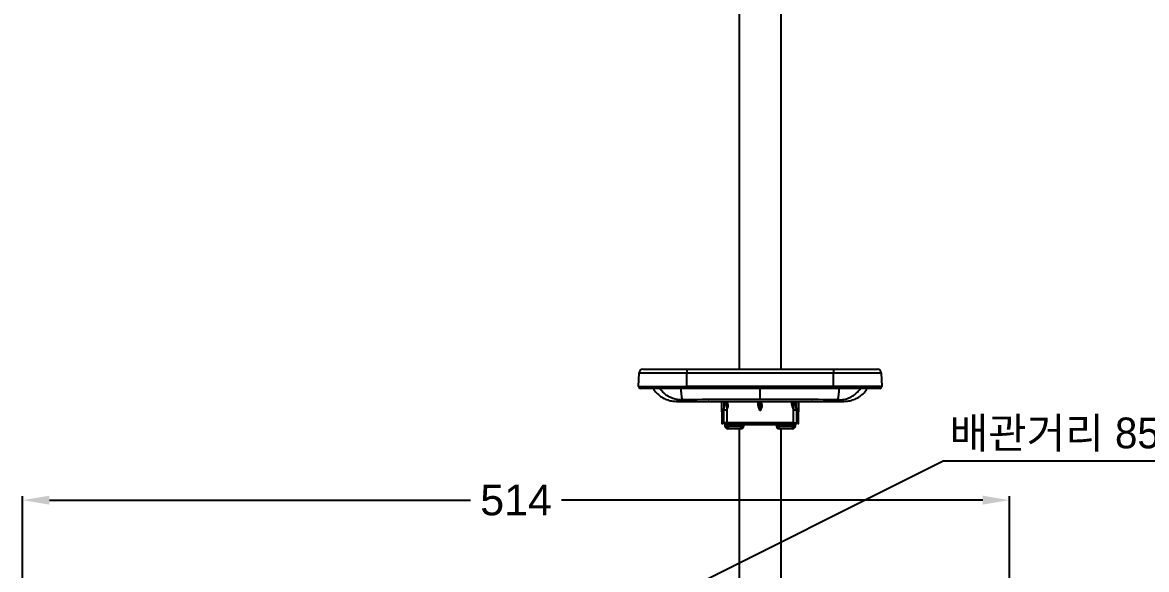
# Model space of a CAD drawing. Header units: millimetres. Extents: x 13235 to 13829, y -4257 to -3417.
# Drawn here: x 13348.5 to 13494.8, y -3906.6 to -3835.4 of the extents above; entities that cross this region are included whole.
import ezdxf

# ---------------------------------------------------------------- set-up
doc = ezdxf.new("R2010")
doc.units = ezdxf.units.MM
doc.header["$LTSCALE"] = 0.1
doc.layers.get('0').update_dxf_attribs({"lineweight": 15})
doc.layers.add('DIM', color=3, linetype='Continuous', lineweight=9)
doc.styles.add('ARIAL', font='arial.ttf')
doc.styles.get("Standard").update_dxf_attribs({"font": 'arial.ttf'})
doc.dimstyles.new('사본 ISO-25', dxfattribs={"dimtxt": 4, "dimasz": 3.5, "dimexe": 0.5, "dimexo": 0.625, "dimgap": 1.5, "dimtad": 1, "dimtih": 1, "dimtoh": 1, "dimdec": 1, "dimlfac": 4, "dimdsep": 46, "dimtxsty": 'ARIAL', "dimcen": 0, "dimclrd": 3, "dimclre": 3, "dimclrt": 3, "dimadec": 1, "dimazin": 0, "dimtfac": 1, "dimtdec": 1, "dimtmove": 0, "dimatfit": 3, "dimfxl": 1.25, "dimtfill": 1, "dimarcsym": 0})

# ---------------------------------------------------------------- blocks, each defined once
blk = doc.blocks.new('*D105')
at = {"layer": 'Defpoints', "color": 0, "transparency": 16777216}
for p in [(13444.49, -3661.54), (13548.03, -4163.6), (13562.32, -4163.6)]:
    blk.add_point(p, dxfattribs=at)
at = {"layer": 'DIM', "color": 3, "lineweight": -2, "transparency": 16777216}
for p, q in [((13445.11, -3661.54), (13562.82, -3661.54)), ((13562.32, -3665.04), (13562.32, -3909.63)), ((13562.32, -4160.1), (13562.32, -3917.88)), ((13548.65, -4163.6), (13562.82, -4163.6))]:
    blk.add_line(p, q, dxfattribs=at)
at = {"layer": 'DIM', "color": 3, "transparency": 16777216}
for points in [[(13561.74, -3665.04), (13562.9, -3665.04), (13562.32, -3661.54)], [(13561.74, -4160.1), (13562.9, -4160.1), (13562.32, -4163.6)]]:
    blk.add_solid(points, dxfattribs=at)
at = {"layer": 'DIM', "color": 3, "transparency": 16777216, "insert": (13562.32, -3913.75), "char_height": 4, "attachment_point": 5, "style": 'ARIAL', "bg_fill": 3, "box_fill_scale": 1.1, "bg_fill_color": 256, "bg_fill_true_color": 13158600, "bg_fill_transparency": 0}
blk.add_mtext('(2280)', dxfattribs=at)
blk = doc.blocks.new('*D92')
at = {"layer": 'Defpoints', "color": 0, "transparency": 16777216}
for p in [(13476.95, -3897.53), (13476.95, -3930.42), (13348.47, -3940.48)]:
    blk.add_point(p, dxfattribs=at)
at = {"layer": 'DIM', "color": 3, "lineweight": -2, "transparency": 16777216}
for p, q in [((13348.47, -3939.86), (13348.47, -3897.03)), ((13476.95, -3929.8), (13476.95, -3897.03)), ((13351.97, -3897.53), (13406.8, -3897.53)), ((13473.45, -3897.53), (13418.62, -3897.53))]:
    blk.add_line(p, q, dxfattribs=at)
at = {"layer": 'DIM', "color": 3, "transparency": 16777216}
for points in [[(13351.97, -3896.95), (13351.97, -3898.11), (13348.47, -3897.53)], [(13473.45, -3896.95), (13473.45, -3898.11), (13476.95, -3897.53)]]:
    blk.add_solid(points, dxfattribs=at)
at = {"layer": 'DIM', "color": 3, "transparency": 16777216, "insert": (13412.71, -3897.53), "char_height": 4, "attachment_point": 5, "style": 'ARIAL', "bg_fill": 3, "box_fill_scale": 1.1, "bg_fill_color": 256, "bg_fill_true_color": 13158600, "bg_fill_transparency": 0}
blk.add_mtext('514', dxfattribs=at)

msp = doc.modelspace()

# ---------------------------------------------------------------- linework, layer by layer
at = {"linetype": 'Continuous', "lineweight": 25}
for p, q in [((13441.735, -3813.663), (13441.735, -3880.488)), ((13447.235, -3880.488), (13447.235, -3813.727)), ((13428.666, -3882.74), (13428.727, -3880.973)), ((13434.938, -3880.488), (13434.938, -3880.973)), ((13434.938, -3880.488), (13454.033, -3880.488)), ((13434.938, -3880.973), (13454.033, -3880.973)), ((13434.938, -3882.74), (13434.938, -3880.973)), ((13454.033, -3880.488), (13454.033, -3880.973)), ((13454.033, -3882.74), (13454.033, -3880.973)), ((13460.243, -3880.973), (13460.305, -3882.74)), ((13428.666, -3882.74), (13434.938, -3882.74)), ((13434.938, -3883), (13434.938, -3882.74)), ((13454.033, -3882.74), (13434.938, -3882.74)), ((13454.033, -3883), (13454.033, -3882.74)), ((13460.305, -3882.74), (13454.033, -3882.74)), ((13454.033, -3883), (13434.938, -3883)), ((13433.579, -3884.684), (13437.702, -3884.684)), ((13437.702, -3884.684), (13437.767, -3884.683)), ((13437.767, -3884.683), (13437.702, -3884.684)), ((13438.581, -3884.679), (13450.39, -3884.679)), ((13439.457, -3884.679), (13439.489, -3887.456)), ((13439.752, -3885.699), (13439.753, -3885.748)), ((13439.753, -3885.748), (13439.752, -3885.699)), ((13439.759, -3885.716), (13439.753, -3885.803)), ((13439.753, -3885.803), (13439.753, -3885.748)), ((13444.159, -3884.679), (13444.161, -3884.972)), ((13448.574, -3884.679), (13448.577, -3884.972)), ((13449.211, -3885.717), (13449.171, -3885.56)), ((13449.211, -3885.717), (13449.219, -3885.699)), ((13449.218, -3885.803), (13449.211, -3885.717)), ((13449.219, -3885.699), (13449.218, -3885.803)), ((13449.22, -3885.511), (13449.219, -3885.699)), ((13449.482, -3887.456), (13449.514, -3884.679)), ((13451.269, -3884.684), (13451.204, -3884.683)), ((13451.204, -3884.683), (13451.269, -3884.684)), ((13451.269, -3884.684), (13455.392, -3884.684)), ((13439.767, -3887.45), (13439.753, -3885.803)), ((13440.135, -3885.803), (13440.13, -3885.803)), ((13440.13, -3885.803), (13440.144, -3887.45)), ((13444.42, -3885.803), (13444.551, -3885.803)), ((13448.826, -3887.45), (13448.841, -3885.803)), ((13448.841, -3885.803), (13448.835, -3885.803)), ((13449.218, -3885.803), (13449.203, -3887.45)), ((13439.901, -3887.697), (13439.905, -3887.894)), ((13440.144, -3887.45), (13448.826, -3887.45)), ((13440.144, -3887.45), (13440.144, -3887.699)), ((13440.144, -3887.699), (13448.826, -3887.699)), ((13440.278, -3887.699), (13440.281, -3887.887)), ((13440.281, -3887.887), (13441.987, -3887.887)), ((13440.281, -3887.887), (13440.281, -3888.25)), ((13441.987, -3888.25), (13440.281, -3888.25)), ((13442.357, -3887.697), (13440.923, -3887.697)), ((13441.735, -3888.25), (13441.735, -3927.163)), ((13441.995, -3887.697), (13441.987, -3887.887)), ((13442.364, -3887.891), (13442.371, -3887.699)), ((13446.599, -3887.699), (13446.607, -3887.891)), ((13446.983, -3887.887), (13446.976, -3887.697)), ((13446.983, -3887.887), (13448.689, -3887.887)), ((13448.689, -3888.25), (13446.983, -3888.25)), ((13447.235, -3927.163), (13447.235, -3888.25)), ((13448.689, -3887.887), (13448.693, -3887.699)), ((13448.689, -3888.25), (13448.689, -3887.887)), ((13448.826, -3887.699), (13448.826, -3887.45)), ((13449.066, -3887.894), (13449.07, -3887.697))]:
    msp.add_line(p, q, dxfattribs=at)
at = {"linetype": 'Continuous', "lineweight": 25, "flags": 128}
msp.add_lwpolyline([(13449.203, -3887.45), (13449.198, -3887.498), (13449.195, -3887.511)], dxfattribs=at)
at = {"linetype": 'Continuous', "lineweight": 25}
for centre, radius, start, end in [((13429.23, -3880.99), 0.502, 89.99606, 178.00116), ((13459.741, -3880.99), 0.502, 2.00015, 90.00154), ((13428.917, -3882.749), 0.251, 178, 270), ((13460.054, -3882.749), 0.251, 270, 2), ((13440.019, -3887.447), 0.251, 180.5, 270), ((13440.281, -3887.873), 0.377, 181.1118, 270), ((13441.987, -3887.873), 0.377, 270.40562, 0), ((13446.983, -3887.873), 0.377, 182.25105, 270.02106), ((13448.689, -3887.873), 0.377, 271.35497, 0), ((13448.952, -3887.447), 0.251, 270.00011, 311.35887)]:
    msp.add_arc(centre, radius, start, end, dxfattribs=at)
for points, knots in [([(13428.727, -3880.973), (13428.751, -3880.973), (13428.797, -3880.973), (13429.166, -3880.973), (13429.74, -3880.973), (13430.518, -3880.973), (13431.465, -3880.973), (13432.546, -3880.973), (13433.718, -3880.973), (13434.531, -3880.973), (13434.938, -3880.973)], [0, 0, 0, 0, 0.125, 0.25, 0.375, 0.5, 0.625, 0.75, 0.875, 1, 1, 1, 1]), ([(13429.23, -3880.488), (13429.248, -3880.488), (13429.286, -3880.488), (13429.604, -3880.488), (13430.131, -3880.488), (13430.873, -3880.488), (13431.636, -3880.488), (13432.308, -3880.488), (13432.994, -3880.488), (13433.873, -3880.488), (13434.59, -3880.488), (13434.938, -3880.488)], [0, 0, 0, 0, 0.1164968, 0.2399717, 0.3685799, 0.4999174, 0.6312549, 0.6956343, 0.7600283, 0.8835032, 1, 1, 1, 1]), ([(13454.033, -3880.488), (13454.381, -3880.488), (13455.098, -3880.488), (13456.162, -3880.488), (13457.185, -3880.488), (13458.098, -3880.488), (13458.718, -3880.488), (13459.11, -3880.488), (13459.421, -3880.488), (13459.685, -3880.488), (13459.723, -3880.488), (13459.741, -3880.488)], [0, 0, 0, 0, 0.116497, 0.239972, 0.3685801, 0.4999174, 0.6312548, 0.6956341, 0.760028, 0.883503, 1, 1, 1, 1]), ([(13454.033, -3880.973), (13454.439, -3880.973), (13455.252, -3880.973), (13456.425, -3880.973), (13457.506, -3880.973), (13458.452, -3880.973), (13459.231, -3880.973), (13459.805, -3880.973), (13460.174, -3880.973), (13460.22, -3880.973), (13460.243, -3880.973)], [0, 0, 0, 0, 0.125, 0.25, 0.375, 0.5, 0.625, 0.75, 0.875, 1, 1, 1, 1]), ([(13434.938, -3883), (13434.571, -3883), (13433.814, -3883), (13432.887, -3883), (13432.163, -3883), (13431.455, -3883), (13430.65, -3883), (13429.996, -3883), (13429.582, -3883), (13429.254, -3883), (13428.976, -3883), (13428.936, -3883), (13428.917, -3883)], [0, 0, 0, 0, 0.1164776, 0.2399321, 0.3043012, 0.3686842, 0.5, 0.6313158, 0.6956849, 0.7600679, 0.8835224, 1, 1, 1, 1]), ([(13430.565, -3883), (13430.589, -3883.046), (13430.725, -3883.302), (13431.09, -3883.697), (13431.647, -3884.144), (13432.276, -3884.46), (13432.927, -3884.649), (13433.366, -3884.672), (13433.58, -3884.684)], [0, 0, 0, 0, 0.04257756, 0.24139066, 0.44020497, 0.63525397, 0.82252989, 1, 1, 1, 1]), ([(13434.202, -3884.485), (13433.996, -3884.47), (13433.574, -3884.44), (13432.945, -3884.245), (13432.344, -3883.923), (13431.816, -3883.509), (13431.551, -3883.161), (13431.428, -3883)], [0, 0, 0, 0, 0.1913452, 0.3930273, 0.6028713, 0.816679, 1, 1, 1, 1]), ([(13434.41, -3884.471), (13434.393, -3884.446), (13434.358, -3884.393), (13434.307, -3884.176), (13434.257, -3883.842), (13434.215, -3883.448), (13434.194, -3883.133), (13434.185, -3883)], [0, 0, 0, 0, 0.197927, 0.4057266, 0.6212833, 0.8405954, 1, 1, 1, 1]), ([(13444.485, -3884.438), (13444.485, -3884.412), (13444.485, -3884.357), (13444.485, -3884.142), (13444.485, -3883.813), (13444.485, -3883.431), (13444.485, -3883.126), (13444.485, -3883)], [0, 0, 0, 0, 0.1991155, 0.4080491, 0.6245323, 0.8448391, 1, 1, 1, 1]), ([(13460.054, -3883), (13460.035, -3883), (13459.994, -3883), (13459.717, -3883), (13459.389, -3883), (13458.975, -3883), (13458.321, -3883), (13457.515, -3883), (13456.807, -3883), (13456.084, -3883), (13455.156, -3883), (13454.4, -3883), (13454.033, -3883)], [0, 0, 0, 0, 0.1164776, 0.2399321, 0.3043012, 0.3686842, 0.5, 0.6313158, 0.6956849, 0.7600679, 0.8835224, 1, 1, 1, 1]), ([(13454.561, -3884.471), (13454.578, -3884.446), (13454.613, -3884.393), (13454.664, -3884.176), (13454.714, -3883.842), (13454.755, -3883.448), (13454.776, -3883.133), (13454.785, -3883)], [0, 0, 0, 0, 0.1979441, 0.4057631, 0.6213007, 0.8405823, 1, 1, 1, 1]), ([(13454.769, -3884.485), (13454.975, -3884.47), (13455.397, -3884.44), (13456.025, -3884.245), (13456.627, -3883.923), (13457.154, -3883.509), (13457.42, -3883.161), (13457.543, -3883)], [0, 0, 0, 0, 0.191344, 0.3930258, 0.6028708, 0.8166768, 1, 1, 1, 1]), ([(13455.391, -3884.684), (13455.605, -3884.672), (13456.044, -3884.649), (13456.695, -3884.46), (13457.324, -3884.144), (13457.881, -3883.697), (13458.246, -3883.302), (13458.382, -3883.046), (13458.406, -3883)], [0, 0, 0, 0, 0.1774701, 0.364746, 0.559795, 0.7586093, 0.9574224, 1, 1, 1, 1]), ([(13434.202, -3884.485), (13434.021, -3884.543), (13433.658, -3884.658), (13433.606, -3884.675), (13433.58, -3884.684)], [0, 0, 0, 0, 0.49968458, 1, 1, 1, 1]), ([(13434.41, -3884.471), (13434.386, -3884.472), (13434.337, -3884.472), (13434.274, -3884.475), (13434.225, -3884.48), (13434.209, -3884.483), (13434.202, -3884.485)], [0, 0, 0, 0, 0.2452923, 0.4933086, 0.7450343, 1, 1, 1, 1]), ([(13444.485, -3884.437), (13442.803, -3884.439), (13439.44, -3884.442), (13436.086, -3884.461), (13434.41, -3884.471)], [0, 0, 0, 0, 0.5001114, 1, 1, 1, 1]), ([(13437.767, -3884.683), (13437.767, -3884.683), (13437.79, -3884.683), (13437.952, -3884.681), (13438.233, -3884.679), (13438.465, -3884.679), (13438.581, -3884.679)], [0, 0, 0, 0, 0.0097044, 0.3402204, 0.6702655, 1, 1, 1, 1]), ([(13439.743, -3884.679), (13439.744, -3884.758), (13439.745, -3884.901), (13439.747, -3885.165), (13439.75, -3885.424), (13439.751, -3885.607), (13439.752, -3885.699)], [0, 0, 0, 0, 0.2929734, 0.5251439, 0.7618715, 1, 1, 1, 1]), ([(13439.752, -3885.699), (13439.752, -3885.702), (13439.753, -3885.708), (13439.757, -3885.714), (13439.759, -3885.716)], [0, 0, 0, 0, 0.5000426, 1, 1, 1, 1]), ([(13439.759, -3884.679), (13439.759, -3884.713), (13439.759, -3884.823), (13439.758, -3885.191), (13439.755, -3885.523), (13439.753, -3885.716)], [0, 0, 0, 0, 0.1617554, 0.5140206, 1, 1, 1, 1]), ([(13439.753, -3885.78), (13439.753, -3885.784), (13439.753, -3885.792), (13439.753, -3885.8), (13439.753, -3885.803)], [0, 0, 0, 0, 0.50348154, 1, 1, 1, 1]), ([(13439.759, -3885.716), (13439.788, -3885.619), (13439.843, -3885.437), (13439.927, -3885.14), (13439.962, -3884.861), (13439.972, -3884.744), (13439.977, -3884.679)], [0, 0, 0, 0, 0.2687941, 0.501948, 0.720528, 1, 1, 1, 1]), ([(13440.13, -3884.679), (13440.13, -3884.751), (13440.13, -3884.903), (13440.13, -3885.316), (13440.13, -3885.641), (13440.13, -3885.803)], [0, 0, 0, 0, 0.31125393, 0.65562696, 1, 1, 1, 1]), ([(13440.147, -3884.679), (13440.147, -3884.705), (13440.146, -3884.767), (13440.144, -3884.951), (13440.142, -3885.206), (13440.138, -3885.514), (13440.136, -3885.703), (13440.135, -3885.803)], [0, 0, 0, 0, 0.1281352, 0.3083158, 0.5999205, 0.7865448, 1, 1, 1, 1]), ([(13440.135, -3885.803), (13440.213, -3885.658), (13440.295, -3885.507), (13440.325, -3885.34), (13440.326, -3885.332)], [0, 0, 0, 0, 0.9540595, 1, 1, 1, 1]), ([(13440.331, -3885.333), (13440.315, -3885.216), (13440.283, -3884.977), (13440.238, -3884.778), (13440.215, -3884.728), (13440.215, -3884.728)], [0, 0, 0, 0, 0.4857086, 0.9964814, 1, 1, 1, 1]), ([(13444.161, -3884.972), (13444.179, -3885.101), (13444.22, -3885.392), (13444.348, -3885.657), (13444.42, -3885.803)], [0, 0, 0, 0, 0.445018, 1, 1, 1, 1]), ([(13444.42, -3885.803), (13444.419, -3885.703), (13444.417, -3885.514), (13444.414, -3885.206), (13444.411, -3884.951), (13444.409, -3884.767), (13444.408, -3884.705), (13444.408, -3884.679)], [0, 0, 0, 0, 0.21345767, 0.40008461, 0.69169539, 0.87187316, 1, 1, 1, 1]), ([(13454.561, -3884.471), (13452.885, -3884.461), (13449.531, -3884.442), (13446.167, -3884.439), (13444.485, -3884.437)], [0, 0, 0, 0, 0.4998886, 1, 1, 1, 1]), ([(13444.563, -3884.679), (13444.563, -3884.705), (13444.562, -3884.767), (13444.56, -3884.951), (13444.557, -3885.206), (13444.554, -3885.514), (13444.552, -3885.703), (13444.551, -3885.803)], [0, 0, 0, 0, 0.128134, 0.3083151, 0.599921, 0.7865452, 1, 1, 1, 1]), ([(13444.551, -3885.803), (13444.629, -3885.658), (13444.71, -3885.507), (13444.741, -3885.34), (13444.742, -3885.332)], [0, 0, 0, 0, 0.9541224, 1, 1, 1, 1]), ([(13444.746, -3885.333), (13444.731, -3885.216), (13444.699, -3884.977), (13444.654, -3884.778), (13444.631, -3884.728), (13444.631, -3884.728)], [0, 0, 0, 0, 0.485722, 0.9964744, 1, 1, 1, 1]), ([(13448.577, -3884.972), (13448.595, -3885.101), (13448.636, -3885.392), (13448.764, -3885.657), (13448.835, -3885.803)], [0, 0, 0, 0, 0.4450021, 1, 1, 1, 1]), ([(13448.835, -3885.803), (13448.834, -3885.703), (13448.832, -3885.514), (13448.829, -3885.206), (13448.826, -3884.951), (13448.825, -3884.767), (13448.824, -3884.705), (13448.824, -3884.679)], [0, 0, 0, 0, 0.2134594, 0.400085, 0.691684, 0.8718672, 1, 1, 1, 1]), ([(13448.841, -3884.69), (13448.841, -3884.759), (13448.841, -3884.909), (13448.841, -3885.316), (13448.841, -3885.641), (13448.841, -3885.803)], [0, 0, 0, 0, 0.3009823, 0.6504912, 1, 1, 1, 1]), ([(13448.993, -3884.679), (13448.995, -3884.704), (13448.999, -3884.751), (13449.014, -3884.902), (13449.046, -3885.177), (13449.128, -3885.428), (13449.171, -3885.56)], [0, 0, 0, 0, 0.1402205, 0.2543694, 0.6078635, 1, 1, 1, 1]), ([(13449.171, -3885.56), (13449.185, -3885.553), (13449.213, -3885.538), (13449.218, -3885.52), (13449.22, -3885.511)], [0, 0, 0, 0, 0.5, 1, 1, 1, 1]), ([(13449.217, -3885.536), (13449.215, -3885.303), (13449.212, -3884.97), (13449.212, -3884.746), (13449.212, -3884.679)], [0, 0, 0, 0, 0.7017117, 1, 1, 1, 1]), ([(13450.39, -3884.679), (13450.506, -3884.679), (13450.738, -3884.679), (13451.018, -3884.681), (13451.181, -3884.683), (13451.204, -3884.683), (13451.204, -3884.683)], [0, 0, 0, 0, 0.3297391, 0.6598348, 0.9903044, 1, 1, 1, 1]), ([(13454.769, -3884.485), (13454.761, -3884.483), (13454.746, -3884.48), (13454.697, -3884.475), (13454.634, -3884.472), (13454.585, -3884.472), (13454.561, -3884.471)], [0, 0, 0, 0, 0.2549657, 0.5066914, 0.7547077, 1, 1, 1, 1]), ([(13455.391, -3884.684), (13455.365, -3884.675), (13455.313, -3884.658), (13454.95, -3884.543), (13454.769, -3884.485)], [0, 0, 0, 0, 0.5003154, 1, 1, 1, 1]), ([(13439.753, -3885.803), (13439.755, -3885.803), (13439.758, -3885.801), (13439.788, -3885.799), (13439.857, -3885.798), (13439.959, -3885.799), (13440.054, -3885.801), (13440.104, -3885.803), (13440.13, -3885.803)], [0, 0, 0, 0, 0.1308588, 0.2580019, 0.500074, 0.7426231, 0.8695921, 1, 1, 1, 1]), ([(13448.841, -3885.803), (13448.89, -3885.802), (13448.989, -3885.8), (13449.113, -3885.799), (13449.201, -3885.8), (13449.212, -3885.802), (13449.218, -3885.803)], [0, 0, 0, 0, 0.2500525, 0.5000098, 0.7499621, 1, 1, 1, 1]), ([(13439.489, -3887.449), (13439.493, -3887.481), (13439.499, -3887.529), (13439.53, -3887.588), (13439.553, -3887.613), (13439.565, -3887.626)], [0, 0, 0, 0, 0.4792329, 0.73696266, 1, 1, 1, 1]), ([(13439.768, -3887.45), (13439.74, -3887.45), (13439.674, -3887.45), (13439.593, -3887.45), (13439.529, -3887.45), (13439.493, -3887.45), (13439.492, -3887.449), (13439.492, -3887.449)], [0, 0, 0, 0, 0.164684, 0.3927848, 0.6181199, 0.8406897, 1, 1, 1, 1]), ([(13439.931, -3887.697), (13439.927, -3887.697), (13439.9, -3887.697), (13439.855, -3887.697), (13439.802, -3887.697), (13439.763, -3887.697), (13439.751, -3887.697), (13439.745, -3887.697)], [0, 0, 0, 0, 0.0385907, 0.2786829, 0.5192481, 0.7595104, 1, 1, 1, 1]), ([(13439.768, -3887.45), (13439.773, -3887.45), (13439.785, -3887.45), (13439.872, -3887.451), (13439.996, -3887.45), (13440.095, -3887.45), (13440.144, -3887.45)], [0, 0, 0, 0, 0.2500003, 0.5, 0.7499997, 1, 1, 1, 1]), ([(13439.907, -3887.881), (13439.907, -3887.882), (13439.907, -3887.883), (13439.932, -3887.885), (13439.975, -3887.887), (13440.036, -3887.888), (13440.11, -3887.889), (13440.193, -3887.888), (13440.252, -3887.887), (13440.281, -3887.887)], [0, 0, 0, 0, 0.1075007, 0.2562506, 0.4050005, 0.5537504, 0.7025002, 0.8512501, 1, 1, 1, 1]), ([(13440.144, -3887.699), (13440.128, -3887.699), (13440.095, -3887.699), (13440.054, -3887.699), (13440.024, -3887.699), (13440.021, -3887.699), (13440.019, -3887.699)], [0, 0, 0, 0, 0.2503797, 0.5000191, 0.7496488, 1, 1, 1, 1]), ([(13441.987, -3887.887), (13442.024, -3887.888), (13442.094, -3887.89), (13442.195, -3887.893), (13442.273, -3887.893), (13442.337, -3887.893), (13442.36, -3887.89), (13442.364, -3887.889), (13442.364, -3887.888), (13442.364, -3887.888), (13442.364, -3887.888)], [0, 0, 0, 0, 0.1853582, 0.3524756, 0.560434, 0.7036734, 0.9440589, 0.9741304, 0.9846678, 1, 1, 1, 1]), ([(13446.607, -3887.888), (13446.607, -3887.888), (13446.607, -3887.888), (13446.607, -3887.889), (13446.609, -3887.889), (13446.617, -3887.891), (13446.645, -3887.893), (13446.702, -3887.893), (13446.771, -3887.893), (13446.864, -3887.891), (13446.934, -3887.888), (13446.983, -3887.887)], [0, 0, 0, 0, 0.015325, 0.025862, 0.0558997, 0.1442572, 0.2971879, 0.4720082, 0.6483184, 0.7492914, 1, 1, 1, 1]), ([(13448.689, -3887.887), (13448.719, -3887.887), (13448.777, -3887.888), (13448.861, -3887.889), (13448.935, -3887.888), (13448.995, -3887.887), (13449.039, -3887.885), (13449.063, -3887.883), (13449.064, -3887.882), (13449.064, -3887.881)], [0, 0, 0, 0, 0.14874992, 0.29749985, 0.44624977, 0.5949997, 0.74374962, 0.89249955, 1, 1, 1, 1]), ([(13448.826, -3887.681), (13448.846, -3887.684), (13448.884, -3887.689), (13448.922, -3887.695), (13448.941, -3887.698), (13448.94, -3887.698), (13448.94, -3887.698)], [0, 0, 0, 0, 0.325208, 0.61706918, 0.87602134, 1, 1, 1, 1]), ([(13448.826, -3887.699), (13448.843, -3887.699), (13448.876, -3887.699), (13448.917, -3887.699), (13448.946, -3887.699), (13448.95, -3887.699), (13448.952, -3887.699)], [0, 0, 0, 0, 0.2503508, 0.4999807, 0.7496205, 1, 1, 1, 1]), ([(13449.044, -3887.681), (13449.067, -3887.67), (13449.113, -3887.647), (13449.163, -3887.588), (13449.194, -3887.519), (13449.196, -3887.471), (13449.196, -3887.448)], [0, 0, 0, 0, 0.2531777, 0.5117861, 0.7640578, 1, 1, 1, 1]), ([(13449.229, -3887.697), (13449.228, -3887.697), (13449.228, -3887.697), (13449.207, -3887.697), (13449.169, -3887.697), (13449.116, -3887.697), (13449.074, -3887.697), (13449.05, -3887.697), (13449.05, -3887.697)], [0, 0, 0, 0, 0.1518264, 0.3625691, 0.5738749, 0.784684, 0.9958408, 1, 1, 1, 1]), ([(13449.479, -3887.449), (13449.478, -3887.449), (13449.476, -3887.45), (13449.437, -3887.45), (13449.372, -3887.45), (13449.294, -3887.45), (13449.23, -3887.45), (13449.203, -3887.45)], [0, 0, 0, 0, 0.1837309, 0.4074803, 0.6220286, 0.8369329, 1, 1, 1, 1]), ([(13449.406, -3887.626), (13449.418, -3887.613), (13449.44, -3887.588), (13449.472, -3887.529), (13449.478, -3887.481), (13449.482, -3887.449)], [0, 0, 0, 0, 0.2630373, 0.5207671, 1, 1, 1, 1])]:
    msp.add_open_spline(points, degree=3, knots=knots, dxfattribs=at)
for points in [[(13441.987, -3887.887), (13441.987, -3887.935), (13441.987, -3888.031), (13441.987, -3888.151), (13441.987, -3888.234), (13441.987, -3888.245), (13441.987, -3888.25)], [(13446.983, -3888.25), (13446.983, -3888.245), (13446.983, -3888.234), (13446.983, -3888.151), (13446.983, -3888.031), (13446.983, -3887.935), (13446.983, -3887.887)], [(13448.826, -3887.45), (13448.876, -3887.45), (13448.974, -3887.451), (13449.099, -3887.451), (13449.186, -3887.451), (13449.198, -3887.45), (13449.203, -3887.45)]]:
    msp.add_open_spline(points, degree=3, dxfattribs=at)

# ---------------------------------------------------------------- next in the draw order: dimensions: what is measured, and where the dimension line sits
at = {"layer": 'DIM'}
dim = msp.add_linear_dim(base=(13562.32, -4163.6), p1=(13444.485, -3661.544), p2=(13548.025, -4163.6), angle=90, text='(2280)', dimstyle='사본 ISO-25', override={"dimtxt": 4, "dimtad": 0}, dxfattribs=at)
dim.commit()
dim.dimension.update_dxf_attribs({"geometry": '*D105', "text_midpoint": (13562.32, -3913.753), "dimtype": 160})

# ---------------------------------------------------------------- next in the draw order: texts
at = {"layer": 'DIM', "insert": (13469.137, -3886.787), "char_height": 4, "attachment_point": 1}
msp.add_mtext_dynamic_manual_height_columns('{\\fGulim|b0|i0|c129|p50;배관거리 85~250mm}', width=55.46454, gutter_width=12.5, heights=[0], dxfattribs=at)

# ---------------------------------------------------------------- next in the draw order: dimensions: what is measured, and where the dimension line sits
at = {"layer": 'DIM'}
dim = msp.add_linear_dim(base=(13476.948, -3897.53), p1=(13348.468, -3940.48), p2=(13476.948, -3930.422), text='514', dimstyle='사본 ISO-25', override={"dimtxt": 4, "dimtad": 0}, dxfattribs=at)
dim.commit()
dim.dimension.update_dxf_attribs({"geometry": '*D92', "text_midpoint": (13412.708, -3897.53), "dimtype": 160})

# ---------------------------------------------------------------- next in the draw order: leaders
msp.add_leader([(13412.962, -3920.079), (13468.299, -3892.413), (13521.428, -3892.413)], dimstyle='사본 ISO-25', override={"dimtad": 0}, dxfattribs=at)

doc.saveas('drawing.dxf')
